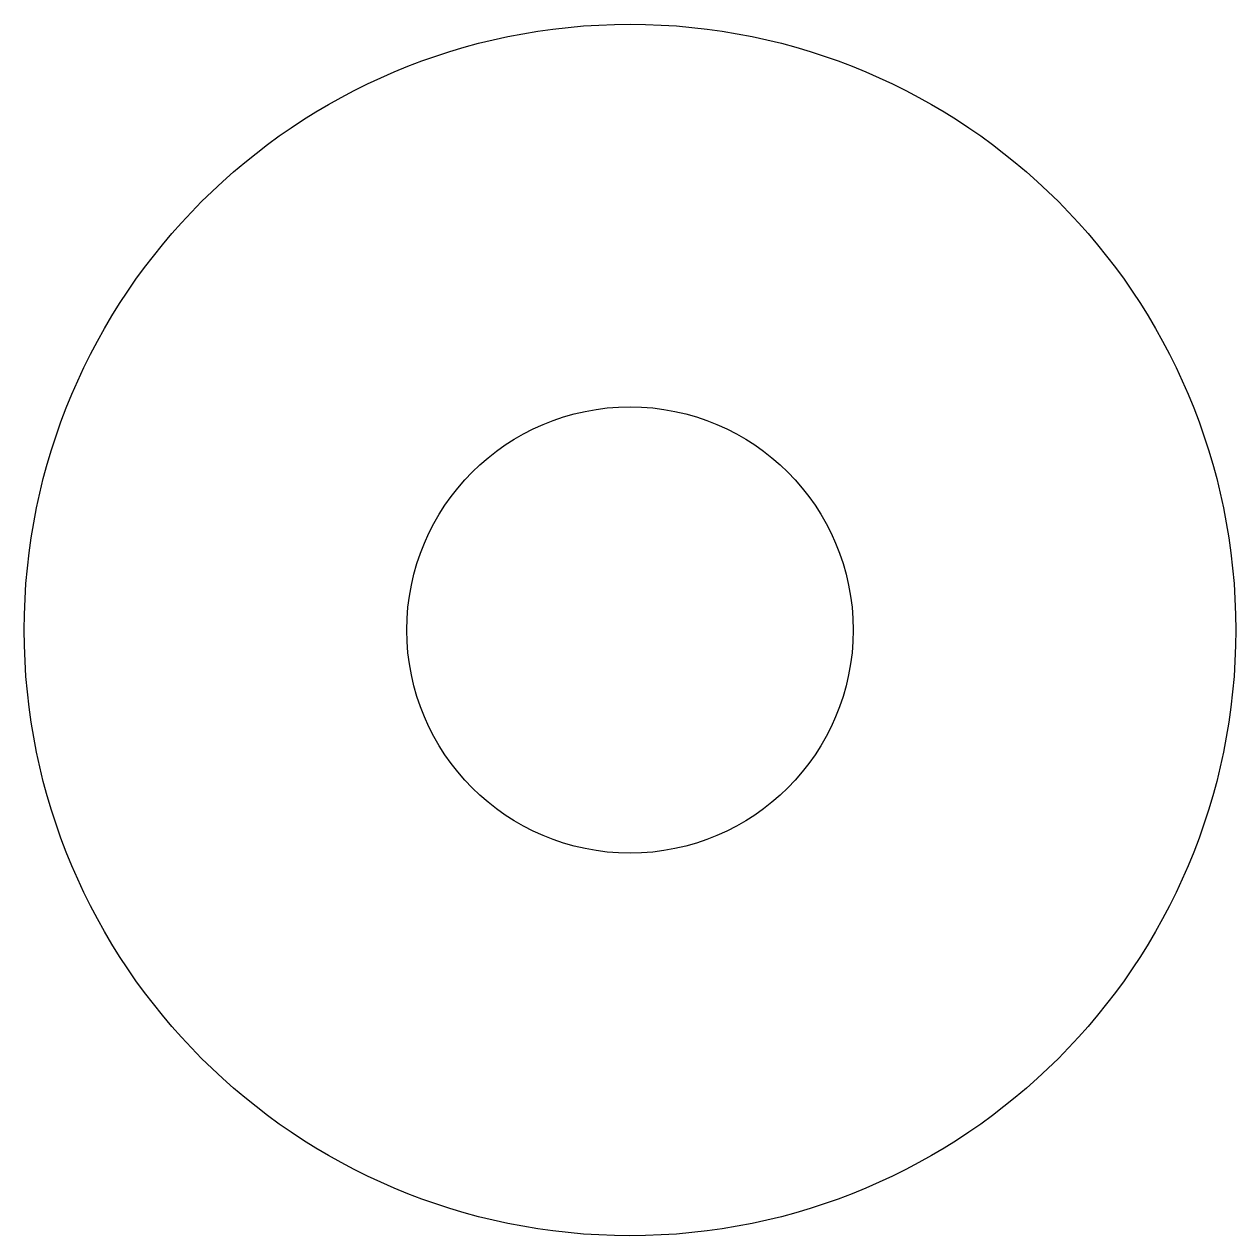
# Model space of a CAD drawing. Extents: x -4.75 to 4.75, y -4.75 to 4.75.
import ezdxf

# ---------------------------------------------------------------- set-up
doc = ezdxf.new("R2010")
doc.units = 0
doc.layers.get('0').update_dxf_attribs({"linetype": 'continuous'})

# ---------------------------------------------------------------- blocks, each defined once
blk = doc.blocks.new('PAD_CS')
at = {"color": 0}
for radius in [4.75, 1.75]:
    blk.add_circle((0, 0, 2), radius, dxfattribs=at)

msp = doc.modelspace()

# ---------------------------------------------------------------- block references
at = {"color": 0}
msp.add_blockref('PAD_CS', (0, 0), dxfattribs=at)

doc.saveas('drawing.dxf')
